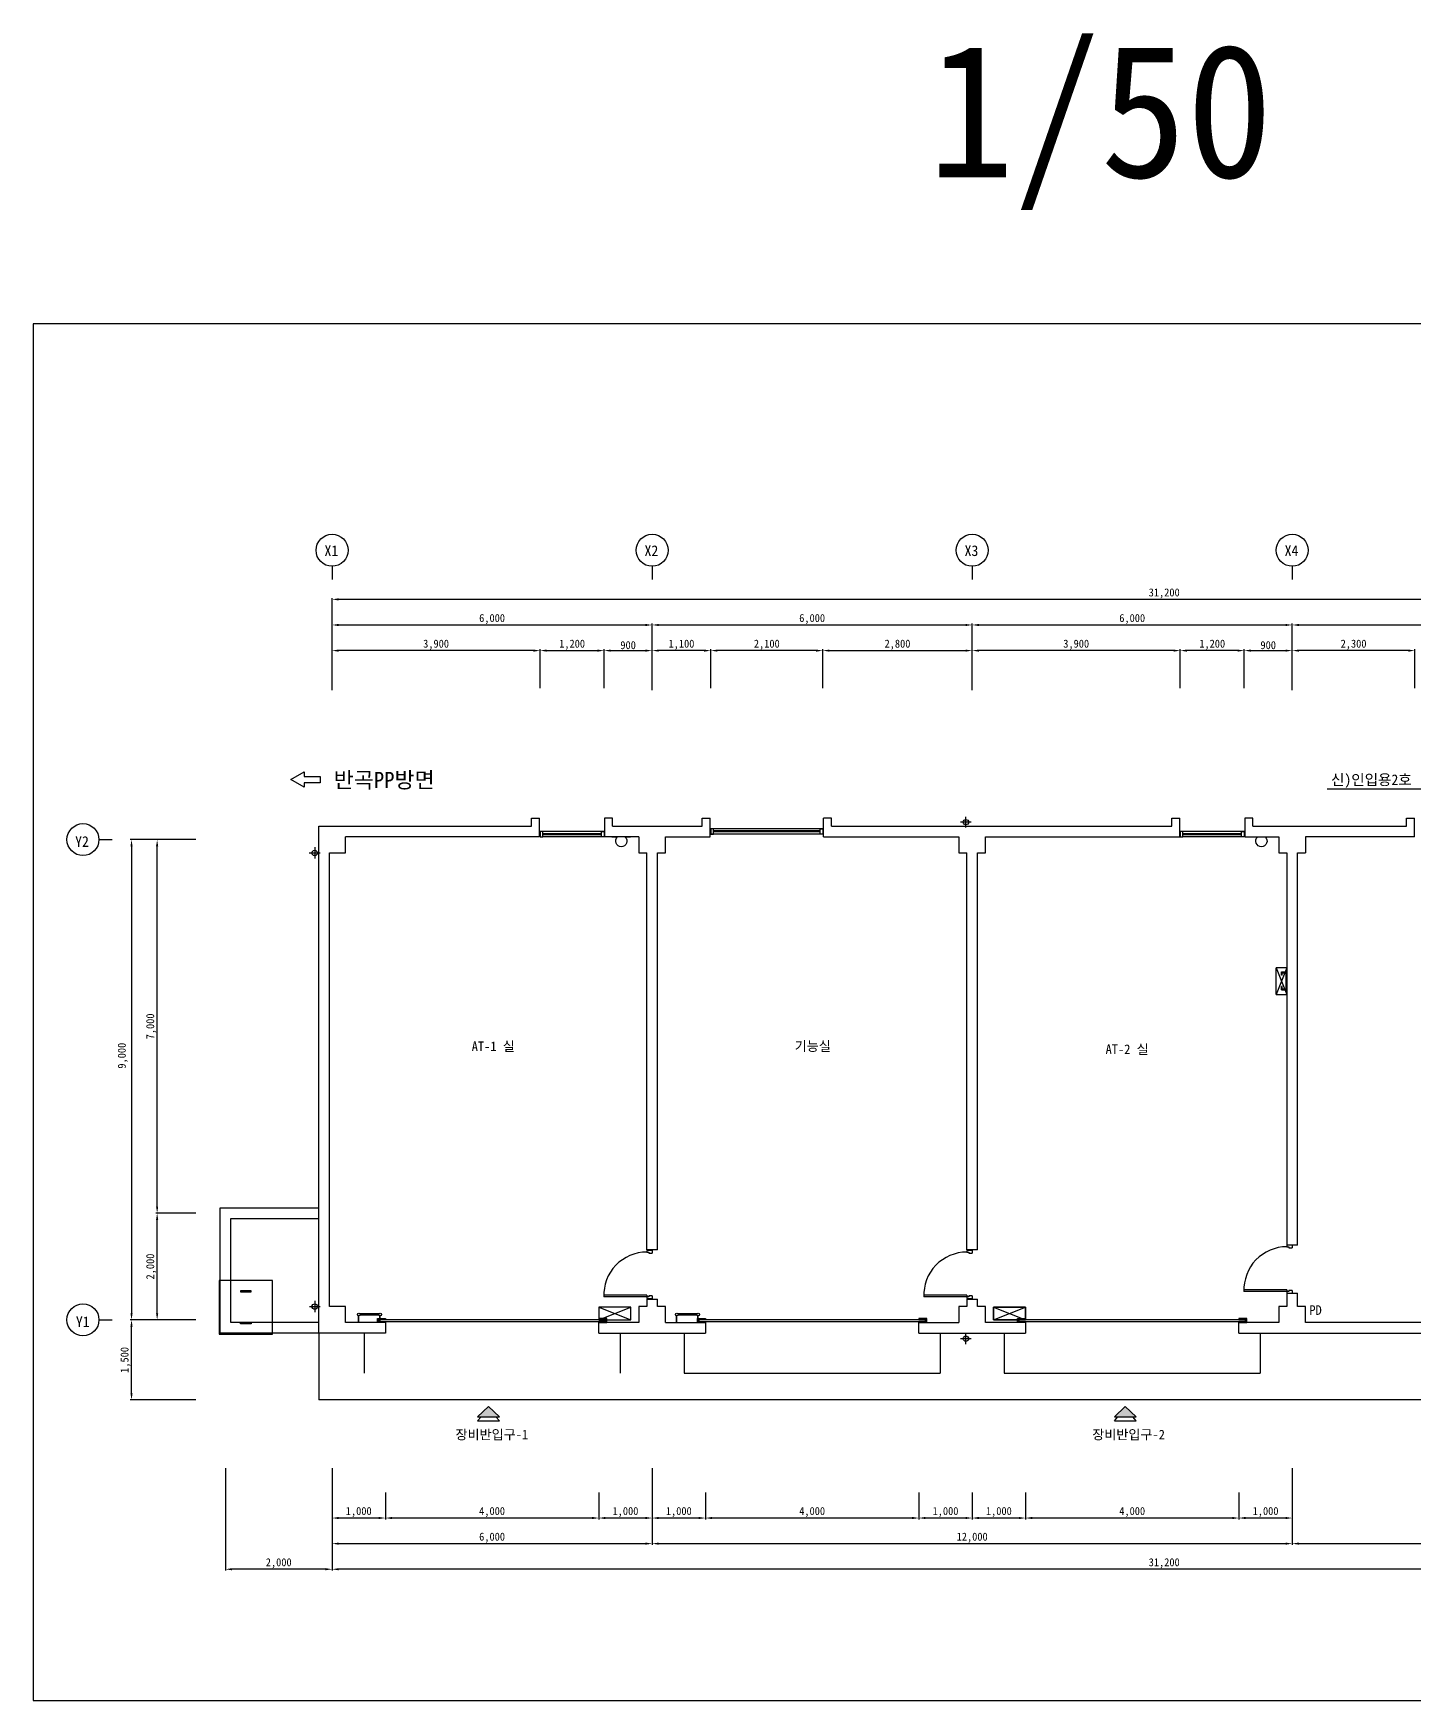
# Model space of a CAD drawing. Header units: millimetres. Extents: x -163045 to -123245, y -266638 to -235393.
# Drawn here: x -163045 to -137150, y -266638 to -235393 of the extents above; entities that cross this region are included whole.
import ezdxf
from ezdxf.enums import TextEntityAlignment as Align

# ---------------------------------------------------------------- set-up
doc = ezdxf.new("R2010")
doc.units = ezdxf.units.MM
for name, color, linetype in [('TN-LEAT', 3, 'Continuous'), ('TZ-BASE', 253, 'Continuous'), ('TZ-DIMS', 1, 'Continuous'), ('TZ-LEAL', 1, 'Continuous'), ('TZ-LEAT', 3, 'Continuous'), ('TZ-TEXT', 3, 'Continuous')]:
    doc.layers.add(name, color=color, linetype=linetype)
doc.layers.add('TX-PAPR', color=2, linetype='Continuous', plot=False)
doc.styles.get("Standard").update_dxf_attribs({"font": 'GulimChe.ttf'})
doc.dimstyles.new('D50', dxfattribs={"dimscale": 50, "dimtxt": 3, "dimasz": 2.5, "dimexe": 0.5, "dimexo": 0.5, "dimgap": 0.5, "dimtad": 1, "dimdec": 0, "dimzin": 1, "dimdsep": 46, "dimlunit": 6, "dimtxsty": 'Standard', "dimcen": 1, "dimclrd": 1, "dimclre": 1, "dimclrt": 3, "dimadec": 0, "dimazin": 0, "dimtfac": 1, "dimtdec": 0, "dimtix": 1, "dimtmove": 2, "dimatfit": 3, "dimfxl": 0, "dimtvp": 2, "dimlwd": -1, "dimlwe": -1, "dimarcsym": 0})

# ---------------------------------------------------------------- blocks, each defined once
blk = doc.blocks.new('*D1063')
at = {"layer": 'DEFPOINTS', "color": 0, "ltscale": 0.1}
for p in [(-157445, -246000), (-157445, -247253), (-126245, -247253)]:
    blk.add_point(p, dxfattribs=at)
at = {"layer": 'TZ-DIMS', "color": 1, "ltscale": 0.1}
for p, q in [((-157445, -247228), (-157445, -245975)), ((-126370, -246000), (-157320, -246000)), ((-126245, -247228), (-126245, -245975))]:
    blk.add_line(p, q, dxfattribs=at)
for points in [[(-157320, -245980), (-157320, -246021), (-157445, -246000)], [(-126370, -245980), (-126370, -246021), (-126245, -246000)]]:
    blk.add_solid(points, dxfattribs=at)
at = {"layer": 'TZ-DIMS', "color": 3, "ltscale": 0.1, "insert": (-141845, -245889), "char_height": 150, "attachment_point": 5}
blk.add_mtext('31,200', dxfattribs=at)
blk = doc.blocks.new('*D1064')
at = {"layer": 'DEFPOINTS', "color": 0, "ltscale": 0.1}
for p in [(-133445, -246480), (-139445, -247729), (-133445, -247729)]:
    blk.add_point(p, dxfattribs=at)
at = {"layer": 'TZ-DIMS', "color": 1, "ltscale": 0.1}
for p, q in [((-139445, -247704), (-139445, -246455)), ((-139320, -246480), (-133570, -246480)), ((-133445, -247704), (-133445, -246455))]:
    blk.add_line(p, q, dxfattribs=at)
for points in [[(-139320, -246460), (-139320, -246501), (-139445, -246480)], [(-133570, -246460), (-133570, -246501), (-133445, -246480)]]:
    blk.add_solid(points, dxfattribs=at)
at = {"layer": 'TZ-DIMS', "color": 3, "ltscale": 0.1, "insert": (-136445, -246369), "char_height": 150, "attachment_point": 5}
blk.add_mtext('6,000', dxfattribs=at)
blk = doc.blocks.new('*D1066')
at = {"layer": 'DEFPOINTS', "color": 0, "ltscale": 0.1}
for p in [(-151445, -246480), (-157445, -247729), (-151445, -247729)]:
    blk.add_point(p, dxfattribs=at)
at = {"layer": 'TZ-DIMS', "color": 1, "ltscale": 0.1}
for p, q in [((-157445, -247704), (-157445, -246455)), ((-157320, -246480), (-151570, -246480)), ((-151445, -247704), (-151445, -246455))]:
    blk.add_line(p, q, dxfattribs=at)
for points in [[(-157320, -246460), (-157320, -246501), (-157445, -246480)], [(-151570, -246460), (-151570, -246501), (-151445, -246480)]]:
    blk.add_solid(points, dxfattribs=at)
at = {"layer": 'TZ-DIMS', "color": 3, "ltscale": 0.1, "insert": (-154445, -246369), "char_height": 150, "attachment_point": 5}
blk.add_mtext('6,000', dxfattribs=at)
blk = doc.blocks.new('*D1072')
at = {"layer": 'DEFPOINTS', "color": 0, "ltscale": 0.1}
for p in [(-139445, -246960), (-139445, -247688), (-137145, -247688)]:
    blk.add_point(p, dxfattribs=at)
at = {"layer": 'TZ-DIMS', "color": 1, "ltscale": 0.1}
for p, q in [((-139445, -247663), (-139445, -246935)), ((-137270, -246960), (-139320, -246960)), ((-137145, -247663), (-137145, -246935))]:
    blk.add_line(p, q, dxfattribs=at)
for points in [[(-139320, -246940), (-139320, -246981), (-139445, -246960)], [(-137270, -246940), (-137270, -246981), (-137145, -246960)]]:
    blk.add_solid(points, dxfattribs=at)
at = {"layer": 'TZ-DIMS', "color": 3, "ltscale": 0.1, "insert": (-138295, -246849), "char_height": 150, "attachment_point": 5}
blk.add_mtext('2,300', dxfattribs=at)
blk = doc.blocks.new('*D1073')
at = {"layer": 'DEFPOINTS', "color": 0, "ltscale": 0.1}
for p in [(-145445, -246960), (-145445, -247688), (-141545, -247688)]:
    blk.add_point(p, dxfattribs=at)
at = {"layer": 'TZ-DIMS', "color": 1, "ltscale": 0.1}
for p, q in [((-145445, -247663), (-145445, -246935)), ((-141670, -246960), (-145320, -246960)), ((-141545, -247663), (-141545, -246935))]:
    blk.add_line(p, q, dxfattribs=at)
for points in [[(-145320, -246940), (-145320, -246981), (-145445, -246960)], [(-141670, -246940), (-141670, -246981), (-141545, -246960)]]:
    blk.add_solid(points, dxfattribs=at)
at = {"layer": 'TZ-DIMS', "color": 3, "ltscale": 0.1, "insert": (-143495, -246849), "char_height": 150, "attachment_point": 5}
blk.add_mtext('3,900', dxfattribs=at)
blk = doc.blocks.new('*D1074')
at = {"layer": 'DEFPOINTS', "color": 0, "ltscale": 0.1}
for p in [(-157445, -262682), (-126245, -262682), (-157445, -264176)]:
    blk.add_point(p, dxfattribs=at)
at = {"layer": 'TZ-DIMS', "color": 1, "ltscale": 0.1}
for p, q in [((-157445, -262707), (-157445, -264201)), ((-126245, -262707), (-126245, -264201)), ((-126370, -264176), (-157320, -264176))]:
    blk.add_line(p, q, dxfattribs=at)
for points in [[(-157320, -264155), (-157320, -264196), (-157445, -264176)], [(-126370, -264155), (-126370, -264196), (-126245, -264176)]]:
    blk.add_solid(points, dxfattribs=at)
at = {"layer": 'TZ-DIMS', "color": 3, "ltscale": 0.1, "insert": (-141845, -264064), "char_height": 150, "attachment_point": 5}
blk.add_mtext('31,200', dxfattribs=at)
blk = doc.blocks.new('*D1076')
at = {"layer": 'DEFPOINTS', "color": 0, "ltscale": 0.1}
for p in [(-157445, -262256), (-151445, -262256), (-151445, -263696)]:
    blk.add_point(p, dxfattribs=at)
at = {"layer": 'TZ-DIMS', "color": 1, "ltscale": 0.1}
for p, q in [((-157445, -262281), (-157445, -263721)), ((-151445, -262281), (-151445, -263721)), ((-157320, -263696), (-151570, -263696))]:
    blk.add_line(p, q, dxfattribs=at)
for points in [[(-157320, -263675), (-157320, -263716), (-157445, -263696)], [(-151570, -263675), (-151570, -263716), (-151445, -263696)]]:
    blk.add_solid(points, dxfattribs=at)
at = {"layer": 'TZ-DIMS', "color": 3, "ltscale": 0.1, "insert": (-154445, -263584), "char_height": 150, "attachment_point": 5}
blk.add_mtext('6,000', dxfattribs=at)
blk = doc.blocks.new('*D1077')
at = {"layer": 'DEFPOINTS', "color": 0, "ltscale": 0.1}
for p in [(-151445, -262256), (-139445, -262256), (-139445, -263696)]:
    blk.add_point(p, dxfattribs=at)
at = {"layer": 'TZ-DIMS', "color": 1, "ltscale": 0.1}
for p, q in [((-151445, -262281), (-151445, -263721)), ((-139445, -262281), (-139445, -263721)), ((-151320, -263696), (-139570, -263696))]:
    blk.add_line(p, q, dxfattribs=at)
for points in [[(-151320, -263675), (-151320, -263716), (-151445, -263696)], [(-139570, -263675), (-139570, -263716), (-139445, -263696)]]:
    blk.add_solid(points, dxfattribs=at)
at = {"layer": 'TZ-DIMS', "color": 3, "ltscale": 0.1, "insert": (-145445, -263584), "char_height": 150, "attachment_point": 5}
blk.add_mtext('12,000', dxfattribs=at)
blk = doc.blocks.new('*D1078')
at = {"layer": 'DEFPOINTS', "color": 0, "ltscale": 0.1}
for p in [(-161204, -259503), (-159974, -259503), (-159974, -261003)]:
    blk.add_point(p, dxfattribs=at)
at = {"layer": 'TZ-DIMS', "color": 1, "ltscale": 0.1}
for p, q in [((-159999, -259503), (-161229, -259503)), ((-161204, -260878), (-161204, -259628)), ((-159999, -261003), (-161229, -261003))]:
    blk.add_line(p, q, dxfattribs=at)
for points in [[(-161225, -259628), (-161184, -259628), (-161204, -259503)], [(-161225, -260878), (-161184, -260878), (-161204, -261003)]]:
    blk.add_solid(points, dxfattribs=at)
at = {"layer": 'TZ-DIMS', "color": 3, "ltscale": 0.1, "insert": (-161316, -260253), "char_height": 150, "attachment_point": 5, "rotation": 90}
blk.add_mtext('1,500', dxfattribs=at)
blk = doc.blocks.new('*D1082')
at = {"layer": 'DEFPOINTS', "color": 0, "ltscale": 0.1}
for p in [(-152445, -262710), (-151445, -262710), (-152445, -263216)]:
    blk.add_point(p, dxfattribs=at)
at = {"layer": 'TZ-DIMS', "color": 1, "ltscale": 0.1}
for p, q in [((-152445, -262735), (-152445, -263241)), ((-151445, -262735), (-151445, -263241)), ((-151570, -263216), (-152320, -263216))]:
    blk.add_line(p, q, dxfattribs=at)
for points in [[(-152320, -263195), (-152320, -263236), (-152445, -263216)], [(-151570, -263195), (-151570, -263236), (-151445, -263216)]]:
    blk.add_solid(points, dxfattribs=at)
at = {"layer": 'TZ-DIMS', "color": 3, "ltscale": 0.1, "insert": (-151945, -263104), "char_height": 150, "attachment_point": 5}
blk.add_mtext('1,000', dxfattribs=at)
blk = doc.blocks.new('*D1083')
at = {"layer": 'DEFPOINTS', "color": 0, "ltscale": 0.1}
for p in [(-156445, -262710), (-152445, -262710), (-156445, -263216)]:
    blk.add_point(p, dxfattribs=at)
at = {"layer": 'TZ-DIMS', "color": 1, "ltscale": 0.1}
for p, q in [((-156445, -262735), (-156445, -263241)), ((-152445, -262735), (-152445, -263241)), ((-152570, -263216), (-156320, -263216))]:
    blk.add_line(p, q, dxfattribs=at)
for points in [[(-156320, -263195), (-156320, -263236), (-156445, -263216)], [(-152570, -263195), (-152570, -263236), (-152445, -263216)]]:
    blk.add_solid(points, dxfattribs=at)
at = {"layer": 'TZ-DIMS', "color": 3, "ltscale": 0.1, "insert": (-154445, -263104), "char_height": 150, "attachment_point": 5}
blk.add_mtext('4,000', dxfattribs=at)
blk = doc.blocks.new('*D1084')
at = {"layer": 'DEFPOINTS', "color": 0, "ltscale": 0.1}
for p in [(-157445, -262710), (-156445, -262710), (-157445, -263216)]:
    blk.add_point(p, dxfattribs=at)
at = {"layer": 'TZ-DIMS', "color": 1, "ltscale": 0.1}
for p, q in [((-157445, -262735), (-157445, -263241)), ((-156445, -262735), (-156445, -263241)), ((-156570, -263216), (-157320, -263216))]:
    blk.add_line(p, q, dxfattribs=at)
for points in [[(-157320, -263195), (-157320, -263236), (-157445, -263216)], [(-156570, -263195), (-156570, -263236), (-156445, -263216)]]:
    blk.add_solid(points, dxfattribs=at)
at = {"layer": 'TZ-DIMS', "color": 3, "ltscale": 0.1, "insert": (-156945, -263104), "char_height": 150, "attachment_point": 5}
blk.add_mtext('1,000', dxfattribs=at)
blk = doc.blocks.new('*D1085')
at = {"layer": 'DEFPOINTS', "color": 0, "ltscale": 0.1}
for p in [(-159974, -250503), (-161204, -259503), (-159974, -259503)]:
    blk.add_point(p, dxfattribs=at)
at = {"layer": 'TZ-DIMS', "color": 1, "ltscale": 0.1}
for p, q in [((-159999, -250503), (-161229, -250503)), ((-161204, -250628), (-161204, -259378)), ((-159999, -259503), (-161229, -259503))]:
    blk.add_line(p, q, dxfattribs=at)
for points in [[(-161225, -250628), (-161184, -250628), (-161204, -250503)], [(-161225, -259378), (-161184, -259378), (-161204, -259503)]]:
    blk.add_solid(points, dxfattribs=at)
at = {"layer": 'TZ-DIMS', "color": 3, "ltscale": 0.1, "insert": (-161368, -254552), "char_height": 150, "attachment_point": 5, "rotation": 90}
blk.add_mtext('9,000', dxfattribs=at)
blk = doc.blocks.new('*D1087')
at = {"layer": 'DEFPOINTS', "color": 0, "ltscale": 0.1}
for p in [(-141545, -246960), (-141545, -247688), (-140345, -247688)]:
    blk.add_point(p, dxfattribs=at)
at = {"layer": 'TZ-DIMS', "color": 1, "ltscale": 0.1}
for p, q in [((-141545, -247663), (-141545, -246935)), ((-140470, -246960), (-141420, -246960)), ((-140345, -247663), (-140345, -246935))]:
    blk.add_line(p, q, dxfattribs=at)
for points in [[(-141420, -246940), (-141420, -246981), (-141545, -246960)], [(-140470, -246940), (-140470, -246981), (-140345, -246960)]]:
    blk.add_solid(points, dxfattribs=at)
at = {"layer": 'TZ-DIMS', "color": 3, "ltscale": 0.1, "insert": (-140945, -246849), "char_height": 150, "attachment_point": 5}
blk.add_mtext('1,200', dxfattribs=at)
blk = doc.blocks.new('*D1088')
at = {"layer": 'DEFPOINTS', "color": 0, "ltscale": 0.1}
for p in [(-139445, -246960), (-140345, -247688), (-139445, -247688)]:
    blk.add_point(p, dxfattribs=at)
at = {"layer": 'TZ-DIMS', "color": 1, "ltscale": 0.1}
for p, q in [((-140345, -247663), (-140345, -246935)), ((-140220, -246960), (-139570, -246960)), ((-139445, -247663), (-139445, -246935))]:
    blk.add_line(p, q, dxfattribs=at)
for points in [[(-140220, -246940), (-140220, -246981), (-140345, -246960)], [(-139570, -246940), (-139570, -246981), (-139445, -246960)]]:
    blk.add_solid(points, dxfattribs=at)
at = {"layer": 'TZ-DIMS', "color": 3, "ltscale": 0.1, "insert": (-139895, -246859), "char_height": 150, "attachment_point": 5}
blk.add_mtext('900', dxfattribs=at)
blk = doc.blocks.new('*D1089')
at = {"layer": 'DEFPOINTS', "color": 0, "ltscale": 0.1}
for p in [(-151445, -246960), (-152345, -247688), (-151445, -247688)]:
    blk.add_point(p, dxfattribs=at)
at = {"layer": 'TZ-DIMS', "color": 1, "ltscale": 0.1}
for p, q in [((-152345, -247663), (-152345, -246935)), ((-152220, -246960), (-151570, -246960)), ((-151445, -247663), (-151445, -246935))]:
    blk.add_line(p, q, dxfattribs=at)
for points in [[(-152220, -246940), (-152220, -246981), (-152345, -246960)], [(-151570, -246940), (-151570, -246981), (-151445, -246960)]]:
    blk.add_solid(points, dxfattribs=at)
at = {"layer": 'TZ-DIMS', "color": 3, "ltscale": 0.1, "insert": (-151895, -246859), "char_height": 150, "attachment_point": 5}
blk.add_mtext('900', dxfattribs=at)
blk = doc.blocks.new('*D1090')
at = {"layer": 'DEFPOINTS', "color": 0, "ltscale": 0.1}
for p in [(-152345, -246960), (-153545, -247688), (-152345, -247688)]:
    blk.add_point(p, dxfattribs=at)
at = {"layer": 'TZ-DIMS', "color": 1, "ltscale": 0.1}
for p, q in [((-153545, -247663), (-153545, -246935)), ((-153420, -246960), (-152470, -246960)), ((-152345, -247663), (-152345, -246935))]:
    blk.add_line(p, q, dxfattribs=at)
for points in [[(-153420, -246940), (-153420, -246981), (-153545, -246960)], [(-152470, -246940), (-152470, -246981), (-152345, -246960)]]:
    blk.add_solid(points, dxfattribs=at)
at = {"layer": 'TZ-DIMS', "color": 3, "ltscale": 0.1, "insert": (-152945, -246849), "char_height": 150, "attachment_point": 5}
blk.add_mtext('1,200', dxfattribs=at)
blk = doc.blocks.new('*D1091')
at = {"layer": 'DEFPOINTS', "color": 0, "ltscale": 0.1}
for p in [(-157445, -246960), (-157445, -247688), (-153545, -247688)]:
    blk.add_point(p, dxfattribs=at)
at = {"layer": 'TZ-DIMS', "color": 1, "ltscale": 0.1}
for p, q in [((-157445, -247663), (-157445, -246935)), ((-153670, -246960), (-157320, -246960)), ((-153545, -247663), (-153545, -246935))]:
    blk.add_line(p, q, dxfattribs=at)
for points in [[(-157320, -246940), (-157320, -246981), (-157445, -246960)], [(-153670, -246940), (-153670, -246981), (-153545, -246960)]]:
    blk.add_solid(points, dxfattribs=at)
at = {"layer": 'TZ-DIMS', "color": 3, "ltscale": 0.1, "insert": (-155495, -246849), "char_height": 150, "attachment_point": 5}
blk.add_mtext('3,900', dxfattribs=at)
blk = doc.blocks.new('*D1094')
at = {"layer": 'DEFPOINTS', "color": 0, "ltscale": 0.1}
for p in [(-139445, -262256), (-133445, -262256), (-133445, -263696)]:
    blk.add_point(p, dxfattribs=at)
at = {"layer": 'TZ-DIMS', "color": 1, "ltscale": 0.1}
for p, q in [((-139445, -262281), (-139445, -263721)), ((-133445, -262281), (-133445, -263721)), ((-139320, -263696), (-133570, -263696))]:
    blk.add_line(p, q, dxfattribs=at)
for points in [[(-139320, -263675), (-139320, -263716), (-139445, -263696)], [(-133570, -263675), (-133570, -263716), (-133445, -263696)]]:
    blk.add_solid(points, dxfattribs=at)
at = {"layer": 'TZ-DIMS', "color": 3, "ltscale": 0.1, "insert": (-136445, -263584), "char_height": 150, "attachment_point": 5}
blk.add_mtext('6,000', dxfattribs=at)
blk = doc.blocks.new('*D1100')
at = {"layer": 'DEFPOINTS', "color": 0, "ltscale": 0.1}
for p in [(-159445, -262256), (-157445, -262256), (-159445, -264176)]:
    blk.add_point(p, dxfattribs=at)
at = {"layer": 'TZ-DIMS', "color": 1, "ltscale": 0.1}
for p, q in [((-159445, -262281), (-159445, -264201)), ((-157445, -262281), (-157445, -264201)), ((-157570, -264176), (-159320, -264176))]:
    blk.add_line(p, q, dxfattribs=at)
for points in [[(-159320, -264155), (-159320, -264196), (-159445, -264176)], [(-157570, -264155), (-157570, -264196), (-157445, -264176)]]:
    blk.add_solid(points, dxfattribs=at)
at = {"layer": 'TZ-DIMS', "color": 3, "ltscale": 0.1, "insert": (-158445, -264064), "char_height": 150, "attachment_point": 5}
blk.add_mtext('2,000', dxfattribs=at)
blk = doc.blocks.new('*D1101')
at = {"layer": 'DEFPOINTS', "color": 0, "ltscale": 0.1}
for p in [(-160724, -257503), (-159974, -257503), (-159974, -259503)]:
    blk.add_point(p, dxfattribs=at)
at = {"layer": 'TZ-DIMS', "color": 1, "ltscale": 0.1}
for p, q in [((-159999, -257503), (-160749, -257503)), ((-160724, -259378), (-160724, -257628)), ((-159999, -259503), (-160749, -259503))]:
    blk.add_line(p, q, dxfattribs=at)
for points in [[(-160745, -257628), (-160704, -257628), (-160724, -257503)], [(-160745, -259378), (-160704, -259378), (-160724, -259503)]]:
    blk.add_solid(points, dxfattribs=at)
at = {"layer": 'TZ-DIMS', "color": 3, "ltscale": 0.1, "insert": (-160835, -258503), "char_height": 150, "attachment_point": 5, "rotation": 90}
blk.add_mtext('2,000', dxfattribs=at)
blk = doc.blocks.new('*D1102')
at = {"layer": 'DEFPOINTS', "color": 0, "ltscale": 0.1}
for p in [(-160724, -250503), (-159974, -250503), (-159974, -257503)]:
    blk.add_point(p, dxfattribs=at)
at = {"layer": 'TZ-DIMS', "color": 1, "ltscale": 0.1}
for p, q in [((-159999, -250503), (-160749, -250503)), ((-160724, -257378), (-160724, -250628)), ((-159999, -257503), (-160749, -257503))]:
    blk.add_line(p, q, dxfattribs=at)
for points in [[(-160745, -250628), (-160704, -250628), (-160724, -250503)], [(-160745, -257378), (-160704, -257378), (-160724, -257503)]]:
    blk.add_solid(points, dxfattribs=at)
at = {"layer": 'TZ-DIMS', "color": 3, "ltscale": 0.1, "insert": (-160835, -254003), "char_height": 150, "attachment_point": 5, "rotation": 90}
blk.add_mtext('7,000', dxfattribs=at)
blk = doc.blocks.new('*D1105')
at = {"layer": 'DEFPOINTS', "color": 0, "ltscale": 0.1}
for p in [(-145445, -246480), (-151445, -247729), (-145445, -247729)]:
    blk.add_point(p, dxfattribs=at)
at = {"layer": 'TZ-DIMS', "color": 1, "ltscale": 0.1}
for p, q in [((-151445, -247704), (-151445, -246455)), ((-151320, -246480), (-145570, -246480)), ((-145445, -247704), (-145445, -246455))]:
    blk.add_line(p, q, dxfattribs=at)
for points in [[(-151320, -246460), (-151320, -246501), (-151445, -246480)], [(-145570, -246460), (-145570, -246501), (-145445, -246480)]]:
    blk.add_solid(points, dxfattribs=at)
at = {"layer": 'TZ-DIMS', "color": 3, "ltscale": 0.1, "insert": (-148445, -246369), "char_height": 150, "attachment_point": 5}
blk.add_mtext('6,000', dxfattribs=at)
blk = doc.blocks.new('*D1106')
at = {"layer": 'DEFPOINTS', "color": 0, "ltscale": 0.1}
for p in [(-139445, -246480), (-145445, -247729), (-139445, -247729)]:
    blk.add_point(p, dxfattribs=at)
at = {"layer": 'TZ-DIMS', "color": 1, "ltscale": 0.1}
for p, q in [((-145445, -247704), (-145445, -246455)), ((-145320, -246480), (-139570, -246480)), ((-139445, -247704), (-139445, -246455))]:
    blk.add_line(p, q, dxfattribs=at)
for points in [[(-145320, -246460), (-145320, -246501), (-145445, -246480)], [(-139570, -246460), (-139570, -246501), (-139445, -246480)]]:
    blk.add_solid(points, dxfattribs=at)
at = {"layer": 'TZ-DIMS', "color": 3, "ltscale": 0.1, "insert": (-142445, -246369), "char_height": 150, "attachment_point": 5}
blk.add_mtext('6,000', dxfattribs=at)
blk = doc.blocks.new('*D1107')
at = {"layer": 'DEFPOINTS', "color": 0, "ltscale": 0.1}
for p in [(-151445, -246960), (-151445, -247688), (-150345, -247688)]:
    blk.add_point(p, dxfattribs=at)
at = {"layer": 'TZ-DIMS', "color": 1, "ltscale": 0.1}
for p, q in [((-151445, -247663), (-151445, -246935)), ((-150470, -246960), (-151320, -246960)), ((-150345, -247663), (-150345, -246935))]:
    blk.add_line(p, q, dxfattribs=at)
for points in [[(-151320, -246940), (-151320, -246981), (-151445, -246960)], [(-150470, -246940), (-150470, -246981), (-150345, -246960)]]:
    blk.add_solid(points, dxfattribs=at)
at = {"layer": 'TZ-DIMS', "color": 3, "ltscale": 0.1, "insert": (-150895, -246849), "char_height": 150, "attachment_point": 5}
blk.add_mtext('1,100', dxfattribs=at)
blk = doc.blocks.new('*D1108')
at = {"layer": 'DEFPOINTS', "color": 0, "ltscale": 0.1}
for p in [(-150345, -246960), (-150345, -247688), (-148245, -247688)]:
    blk.add_point(p, dxfattribs=at)
at = {"layer": 'TZ-DIMS', "color": 1, "ltscale": 0.1}
for p, q in [((-150345, -247663), (-150345, -246935)), ((-148370, -246960), (-150220, -246960)), ((-148245, -247663), (-148245, -246935))]:
    blk.add_line(p, q, dxfattribs=at)
for points in [[(-150220, -246940), (-150220, -246981), (-150345, -246960)], [(-148370, -246940), (-148370, -246981), (-148245, -246960)]]:
    blk.add_solid(points, dxfattribs=at)
at = {"layer": 'TZ-DIMS', "color": 3, "ltscale": 0.1, "insert": (-149295, -246849), "char_height": 150, "attachment_point": 5}
blk.add_mtext('2,100', dxfattribs=at)
blk = doc.blocks.new('*D1109')
at = {"layer": 'DEFPOINTS', "color": 0, "ltscale": 0.1}
for p in [(-145445, -246960), (-148245, -247688), (-145445, -247688)]:
    blk.add_point(p, dxfattribs=at)
at = {"layer": 'TZ-DIMS', "color": 1, "ltscale": 0.1}
for p, q in [((-148245, -247663), (-148245, -246935)), ((-148120, -246960), (-145570, -246960)), ((-145445, -247663), (-145445, -246935))]:
    blk.add_line(p, q, dxfattribs=at)
for points in [[(-148120, -246940), (-148120, -246981), (-148245, -246960)], [(-145570, -246940), (-145570, -246981), (-145445, -246960)]]:
    blk.add_solid(points, dxfattribs=at)
at = {"layer": 'TZ-DIMS', "color": 3, "ltscale": 0.1, "insert": (-146845, -246849), "char_height": 150, "attachment_point": 5}
blk.add_mtext('2,800', dxfattribs=at)
blk = doc.blocks.new('*D1110')
at = {"layer": 'DEFPOINTS', "color": 0, "ltscale": 0.1}
for p in [(-146445, -262710), (-145445, -262710), (-146445, -263216)]:
    blk.add_point(p, dxfattribs=at)
at = {"layer": 'TZ-DIMS', "color": 1, "ltscale": 0.1}
for p, q in [((-146445, -262735), (-146445, -263241)), ((-145445, -262735), (-145445, -263241)), ((-145570, -263216), (-146320, -263216))]:
    blk.add_line(p, q, dxfattribs=at)
for points in [[(-146320, -263195), (-146320, -263236), (-146445, -263216)], [(-145570, -263195), (-145570, -263236), (-145445, -263216)]]:
    blk.add_solid(points, dxfattribs=at)
at = {"layer": 'TZ-DIMS', "color": 3, "ltscale": 0.1, "insert": (-145945, -263104), "char_height": 150, "attachment_point": 5}
blk.add_mtext('1,000', dxfattribs=at)
blk = doc.blocks.new('*D1111')
at = {"layer": 'DEFPOINTS', "color": 0, "ltscale": 0.1}
for p in [(-150445, -262710), (-146445, -262710), (-150445, -263216)]:
    blk.add_point(p, dxfattribs=at)
at = {"layer": 'TZ-DIMS', "color": 1, "ltscale": 0.1}
for p, q in [((-150445, -262735), (-150445, -263241)), ((-146445, -262735), (-146445, -263241)), ((-146570, -263216), (-150320, -263216))]:
    blk.add_line(p, q, dxfattribs=at)
for points in [[(-150320, -263195), (-150320, -263236), (-150445, -263216)], [(-146570, -263195), (-146570, -263236), (-146445, -263216)]]:
    blk.add_solid(points, dxfattribs=at)
at = {"layer": 'TZ-DIMS', "color": 3, "ltscale": 0.1, "insert": (-148445, -263104), "char_height": 150, "attachment_point": 5}
blk.add_mtext('4,000', dxfattribs=at)
blk = doc.blocks.new('*D1112')
at = {"layer": 'DEFPOINTS', "color": 0, "ltscale": 0.1}
for p in [(-151445, -262710), (-150445, -262710), (-151445, -263216)]:
    blk.add_point(p, dxfattribs=at)
at = {"layer": 'TZ-DIMS', "color": 1, "ltscale": 0.1}
for p, q in [((-151445, -262735), (-151445, -263241)), ((-150445, -262735), (-150445, -263241)), ((-150570, -263216), (-151320, -263216))]:
    blk.add_line(p, q, dxfattribs=at)
for points in [[(-151320, -263195), (-151320, -263236), (-151445, -263216)], [(-150570, -263195), (-150570, -263236), (-150445, -263216)]]:
    blk.add_solid(points, dxfattribs=at)
at = {"layer": 'TZ-DIMS', "color": 3, "ltscale": 0.1, "insert": (-150945, -263104), "char_height": 150, "attachment_point": 5}
blk.add_mtext('1,000', dxfattribs=at)
blk = doc.blocks.new('*D1113')
at = {"layer": 'DEFPOINTS', "color": 0, "ltscale": 0.1}
for p in [(-140445, -262710), (-139445, -262710), (-140445, -263216)]:
    blk.add_point(p, dxfattribs=at)
at = {"layer": 'TZ-DIMS', "color": 1, "ltscale": 0.1}
for p, q in [((-140445, -262735), (-140445, -263241)), ((-139445, -262735), (-139445, -263241)), ((-139570, -263216), (-140320, -263216))]:
    blk.add_line(p, q, dxfattribs=at)
for points in [[(-140320, -263195), (-140320, -263236), (-140445, -263216)], [(-139570, -263195), (-139570, -263236), (-139445, -263216)]]:
    blk.add_solid(points, dxfattribs=at)
at = {"layer": 'TZ-DIMS', "color": 3, "ltscale": 0.1, "insert": (-139945, -263104), "char_height": 150, "attachment_point": 5}
blk.add_mtext('1,000', dxfattribs=at)
blk = doc.blocks.new('*D1114')
at = {"layer": 'DEFPOINTS', "color": 0, "ltscale": 0.1}
for p in [(-144445, -262710), (-140445, -262710), (-144445, -263216)]:
    blk.add_point(p, dxfattribs=at)
at = {"layer": 'TZ-DIMS', "color": 1, "ltscale": 0.1}
for p, q in [((-144445, -262735), (-144445, -263241)), ((-140445, -262735), (-140445, -263241)), ((-140570, -263216), (-144320, -263216))]:
    blk.add_line(p, q, dxfattribs=at)
for points in [[(-144320, -263195), (-144320, -263236), (-144445, -263216)], [(-140570, -263195), (-140570, -263236), (-140445, -263216)]]:
    blk.add_solid(points, dxfattribs=at)
at = {"layer": 'TZ-DIMS', "color": 3, "ltscale": 0.1, "insert": (-142445, -263104), "char_height": 150, "attachment_point": 5}
blk.add_mtext('4,000', dxfattribs=at)
blk = doc.blocks.new('*D1115')
at = {"layer": 'DEFPOINTS', "color": 0, "ltscale": 0.1}
for p in [(-145445, -262710), (-144445, -262710), (-145445, -263216)]:
    blk.add_point(p, dxfattribs=at)
at = {"layer": 'TZ-DIMS', "color": 1, "ltscale": 0.1}
for p, q in [((-145445, -262735), (-145445, -263241)), ((-144445, -262735), (-144445, -263241)), ((-144570, -263216), (-145320, -263216))]:
    blk.add_line(p, q, dxfattribs=at)
for points in [[(-145320, -263195), (-145320, -263236), (-145445, -263216)], [(-144570, -263195), (-144570, -263236), (-144445, -263216)]]:
    blk.add_solid(points, dxfattribs=at)
at = {"layer": 'TZ-DIMS', "color": 3, "ltscale": 0.1, "insert": (-144945, -263104), "char_height": 150, "attachment_point": 5}
blk.add_mtext('1,000', dxfattribs=at)
blk = doc.blocks.new('2P-D203')
at = {"color": 0}
for p, q in [((29, 50), (29, 855)), ((65, 50), (65, 856)), ((0, 50), (0, -50)), ((29, 50), (0, 50)), ((65, 50), (29, 50)), ((29, 14), (29, 50)), ((50, 14), (29, 14)), ((50, -50), (50, 14)), ((871, 14), (850, 14)), ((871, 14), (850, 14)), ((850, 14), (850, -50)), ((900, 50), (871, 50)), ((871, 50), (871, 14)), ((900, -50), (900, 50)), ((50, -50), (0, -50)), ((900, -50), (850, -50))]:
    blk.add_line(p, q, dxfattribs=at)
blk.add_arc((65, 50), 806, 0, 92.5062, dxfattribs=at)

msp = doc.modelspace()

# ---------------------------------------------------------------- hatches: boundary and pattern name
at = {"layer": 'TZ-BASE'}
for points in [[(-154305.3, -261322.5), (-154716, -261322.5), (-154510.6, -261128)], [(-142368.5, -261322.5), (-142779.2, -261322.5), (-142573.8, -261128)]]:
    msp.add_hatch(color=256, dxfattribs=at).paths.add_polyline_path(points)

# ---------------------------------------------------------------- linework, layer by layer
at = {"layer": 'TX-PAPR'}
msp.add_lwpolyline([(-163045.1, -266638.4), (-123245.1, -266638.4), (-123245.1, -240838.4), (-163045.1, -240838.4)], close=True, dxfattribs=at)
at = {"layer": 'TZ-BASE'}
for p, q in [((-157694.8, -250252.7), (-153704.8, -250252.7)), ((-157694.8, -259752.7), (-157694.8, -250252.7)), ((-153704.8, -250252.7), (-153704.8, -250102.7)), ((-153704.8, -250102.7), (-153554.8, -250102.7)), ((-153554.8, -250452.7), (-153554.8, -250102.7)), ((-152334.8, -250102.7), (-152334.8, -250452.7)), ((-152184.8, -250102.7), (-152334.8, -250102.7)), ((-152334.8, -250252.7), (-152334.8, -250452.7)), ((-152184.8, -250252.7), (-152184.8, -250102.7)), ((-152184.8, -250252.7), (-150504.8, -250252.7)), ((-150504.8, -250252.7), (-150504.8, -250102.7)), ((-150504.8, -250102.7), (-150354.8, -250102.7)), ((-150354.8, -250452.7), (-150354.8, -250102.7)), ((-148234.8, -250452.7), (-148234.8, -250102.7)), ((-148084.8, -250102.7), (-148234.8, -250102.7)), ((-148084.8, -250252.7), (-148084.8, -250102.7)), ((-148084.8, -250252.7), (-141704.8, -250252.7)), ((-145462.2, -250175), (-145662.2, -250175)), ((-145562.2, -250275), (-145562.2, -250075)), ((-141704.8, -250252.7), (-141704.8, -250102.7)), ((-141704.8, -250102.7), (-141554.8, -250102.7)), ((-141554.8, -250452.7), (-141554.8, -250102.7)), ((-140334.8, -250102.7), (-140334.8, -250452.7)), ((-140184.8, -250102.7), (-140334.8, -250102.7)), ((-140184.8, -250252.7), (-140184.8, -250102.7)), ((-140184.8, -250252.7), (-137304.8, -250252.7)), ((-137304.8, -250252.7), (-137304.8, -250102.7)), ((-137304.8, -250102.7), (-137154.8, -250102.7)), ((-137154.8, -250452.7), (-137154.8, -250102.7)), ((-157194.8, -250752.7), (-157194.8, -250452.7)), ((-153554.8, -250452.7), (-157194.8, -250452.7)), ((-152344.8, -250352.7), (-153494.8, -250352.7)), ((-152394.8, -250394.7), (-153494.8, -250394.7)), ((-152394.8, -250410.7), (-153494.8, -250410.7)), ((-152344.8, -250452.7), (-153494.8, -250452.7)), ((-151694.8, -250452.7), (-152334.8, -250452.7)), ((-152197.7, -250452.7, -0.2), (-152091.2, -250452.7, -0.2)), ((-151954.2, -250452.7, -0.2), (-151847.7, -250452.7, -0.2)), ((-151694.8, -250452.7), (-151694.8, -250752.7)), ((-151194.8, -250752.7), (-151194.8, -250452.7)), ((-151194.8, -250452.7), (-150354.8, -250452.7)), ((-148244.8, -250298.2), (-150344.8, -250298.2)), ((-148244.8, -250398.2), (-150344.8, -250398.2)), ((-148294.8, -250340.2), (-150294.8, -250340.2)), ((-148294.8, -250356.2), (-150294.8, -250356.2)), ((-148234.8, -250452.7), (-145694.8, -250452.7)), ((-145694.8, -250452.7), (-145694.8, -250752.7)), ((-145194.8, -250752.7), (-145194.8, -250452.7)), ((-145194.8, -250452.7), (-141554.8, -250452.7)), ((-140344.8, -250352.7), (-141494.8, -250352.7)), ((-140394.8, -250394.7), (-141494.8, -250394.7)), ((-140394.8, -250410.7), (-141494.8, -250410.7)), ((-140344.8, -250452.7), (-141494.8, -250452.7)), ((-140334.8, -250452.7), (-139694.8, -250452.7)), ((-140197.7, -250452.7, -0.2), (-140091.2, -250452.7, -0.2)), ((-139954.2, -250452.7, -0.2), (-139847.7, -250452.7, -0.2)), ((-139694.8, -250452.7), (-139694.8, -250752.7)), ((-137154.8, -250452.7), (-139194.8, -250452.7)), ((-139194.8, -250452.7), (-139194.8, -250752.7)), ((-157871.3, -250752.7), (-157668.3, -250752.7)), ((-157770.6, -250646.2), (-157770.6, -250856.9)), ((-157494.8, -259252.7), (-157494.8, -250752.7)), ((-157494.8, -250752.7), (-157194.8, -250752.7)), ((-151694.8, -250752.7), (-151544.8, -250752.7)), ((-151544.8, -258192.7), (-151544.8, -250752.7)), ((-151344.8, -258192.7), (-151344.8, -250752.7)), ((-151344.8, -250752.7), (-151194.8, -250752.7)), ((-145694.8, -250752.7), (-145544.8, -250752.7)), ((-145544.8, -258192.7), (-145544.8, -250752.7)), ((-145344.8, -258192.7), (-145344.8, -250752.7)), ((-145344.8, -250752.7), (-145194.8, -250752.7)), ((-139694.8, -250752.7), (-139544.8, -250752.7)), ((-139544.8, -250752.7), (-139544.8, -258102.7)), ((-139344.8, -258102.7), (-139344.8, -250752.7)), ((-139344.8, -250752.7), (-139194.8, -250752.7)), ((-139544.8, -252902.7), (-139744.8, -253402.7)), ((-139744.8, -252902.7), (-139544.8, -253402.7)), ((-139744.8, -253402.7), (-139744.8, -252902.7)), ((-139544.8, -252902.7), (-139744.8, -252902.7)), ((-139644.8, -253043.1), (-139644.8, -252980.6)), ((-139644.8, -252980.6), (-139544.8, -252980.6)), ((-139632.3, -253043.1), (-139644.8, -253043.1)), ((-139632.3, -253043.1), (-139632.3, -252993.1)), ((-139632.3, -252993.1), (-139557.3, -252993.1)), ((-139632.3, -252999.4), (-139557.3, -252999.4)), ((-139557.3, -253305.6), (-139557.3, -252993.1)), ((-139544.8, -253318.1), (-139544.8, -252980.6)), ((-139644.8, -253318.1), (-139644.8, -253255.6)), ((-139632.3, -253255.6), (-139644.8, -253255.6)), ((-139644.8, -253318.1), (-139544.8, -253318.1)), ((-139632.3, -253305.6), (-139632.3, -253255.6)), ((-139632.3, -253299.4), (-139557.3, -253299.4)), ((-139632.3, -253305.6), (-139557.3, -253305.6)), ((-139744.8, -253402.7), (-139544.8, -253402.7)), ((-159544.8, -259752.7), (-159544.8, -257402.7)), ((-159544.8, -257402.7), (-157694.8, -257402.7)), ((-159344.8, -259552.7), (-159344.8, -257602.7)), ((-159344.8, -257602.7), (-157694.8, -257602.7)), ((-151344.8, -258192.7), (-151544.8, -258192.7)), ((-145344.8, -258192.7), (-145544.8, -258192.7)), ((-139344.8, -258102.7), (-139544.8, -258102.7)), ((-139544.8, -259002.7), (-139344.8, -259002.7)), ((-139544.8, -259002.7), (-139544.8, -259252.7)), ((-139344.8, -259252.7), (-139344.8, -259002.7)), ((-157870.5, -259252.7), (-157667.5, -259252.7)), ((-157769.8, -259146.2), (-157769.8, -259356.9)), ((-157194.8, -259252.7), (-157494.8, -259252.7)), ((-157194.8, -259552.7), (-157194.8, -259252.7)), ((-152444.8, -259262.7), (-151844.8, -259502.7)), ((-152444.8, -259502.7), (-151844.8, -259262.7)), ((-151694.8, -259252.7), (-151694.8, -259552.7)), ((-151544.8, -259252.7), (-151694.8, -259252.7)), ((-151544.8, -259112.7), (-151344.8, -259112.7)), ((-151544.8, -259112.7), (-151544.8, -259252.7)), ((-151344.8, -259252.7), (-151344.8, -259112.7)), ((-151194.8, -259252.7), (-151344.8, -259252.7)), ((-151194.8, -259552.7), (-151194.8, -259252.7)), ((-145694.8, -259252.7), (-145694.8, -259552.7)), ((-145544.8, -259252.7), (-145694.8, -259252.7)), ((-145544.8, -259112.7), (-145344.8, -259112.7)), ((-145544.8, -259112.7), (-145544.8, -259252.7)), ((-145344.8, -259252.7), (-145344.8, -259112.7)), ((-145194.8, -259252.7), (-145344.8, -259252.7)), ((-145194.8, -259552.7), (-145194.8, -259252.7)), ((-145044.8, -259262.7), (-144444.8, -259502.7)), ((-145044.8, -259502.7), (-144444.8, -259262.7)), ((-139694.8, -259252.7), (-139694.8, -259552.7)), ((-139544.8, -259252.7), (-139694.8, -259252.7)), ((-139194.8, -259252.7), (-139344.8, -259252.7)), ((-139194.8, -259552.7), (-139194.8, -259252.7)), ((-157694.8, -259552.7), (-159344.8, -259552.7)), ((-156444.6, -259552.7), (-157194.8, -259552.7)), ((-156946.7, -259552.7), (-156946.7, -259427.5)), ((-156940.7, -259552.7), (-156940.7, -259427.5)), ((-156565.3, -259390.2), (-156922, -259390.2)), ((-156565.3, -259415.2), (-156922, -259415.2)), ((-156546.7, -259552.7), (-156546.7, -259427.5)), ((-156540.7, -259552.7), (-156540.7, -259427.5)), ((-156444.6, -259552.7), (-156444.6, -259752.7)), ((-152444.8, -259752.7), (-152444.8, -259552.7)), ((-151694.8, -259552.7), (-152444.8, -259552.7)), ((-151194.8, -259552.7), (-150444.8, -259552.7)), ((-150985.4, -259552.7), (-150985.4, -259427.5)), ((-150979.4, -259552.7), (-150979.4, -259427.5)), ((-150604, -259390.2), (-150960.7, -259390.2)), ((-150604, -259415.2), (-150960.7, -259415.2)), ((-150585.4, -259552.7), (-150585.4, -259427.5)), ((-150579.4, -259552.7), (-150579.4, -259427.5)), ((-150444.8, -259552.7), (-150444.8, -259752.7)), ((-146445, -259752.7), (-146445, -259552.7)), ((-146444.8, -259552.7), (-145694.8, -259552.7)), ((-144444.8, -259552.7), (-145194.8, -259552.7)), ((-144444.8, -259552.7), (-144444.8, -259752.7)), ((-139694.8, -259552.7), (-140444.8, -259552.7)), ((-140444.8, -259752.7), (-140444.8, -259552.7)), ((-139794.8, -259552.7), (-140444.6, -259552.7)), ((-133694.8, -259552.7), (-139194.8, -259552.7)), ((-157694.8, -259752.7), (-159544.8, -259752.7)), ((-156444.8, -259752.7), (-157694.8, -259752.7)), ((-157694.8, -259752.7), (-157694.8, -261002.7)), ((-156844.8, -259752.7), (-156844.8, -260502.7)), ((-152444.8, -259752.7), (-150444.8, -259752.7)), ((-152044.8, -259752.7), (-152044.8, -260502.7)), ((-150844.8, -259752.7), (-150844.8, -260502.7)), ((-146444.8, -259752.7), (-144444.8, -259752.7)), ((-146044.8, -259752.7), (-146044.8, -260502.7)), ((-145462.2, -259856.7), (-145662.2, -259856.7)), ((-145562.2, -259956.7), (-145562.2, -259756.7)), ((-144844.8, -259752.7), (-144844.8, -260502.7)), ((-140444.6, -259752.7), (-132944.8, -259752.7)), ((-140044.8, -259752.7), (-140044.8, -260502.7)), ((-150844.8, -260502.7), (-146044.8, -260502.7)), ((-144844.8, -260502.7), (-140044.8, -260502.7)), ((-129194.8, -261002.7), (-157694.8, -261002.7)), ((-154716, -261322.5), (-154510.6, -261128)), ((-154305.3, -261322.5), (-154510.6, -261128)), ((-142779.2, -261322.5), (-142573.8, -261128)), ((-142368.5, -261322.5), (-142573.8, -261128)), ((-154716, -261322.5), (-154305.3, -261322.5)), ((-154716, -261391.6), (-154649.1, -261322.5)), ((-154716, -261391.6), (-154305.3, -261391.6)), ((-154305.3, -261391.6), (-154372.2, -261322.5)), ((-142779.2, -261322.5), (-142368.5, -261322.5)), ((-142779.2, -261391.6), (-142712.2, -261322.5)), ((-142779.2, -261391.6), (-142368.5, -261391.6)), ((-142368.5, -261391.6), (-142435.4, -261322.5))]:
    msp.add_line(p, q, dxfattribs=at)
for points in [[(-153544.8, -250452.7), (-153494.8, -250452.7), (-153494.8, -250352.7), (-153544.8, -250352.7)], [(-152344.8, -250452.7), (-152394.8, -250452.7), (-152394.8, -250352.7), (-152344.8, -250352.7)], [(-150344.8, -250398.2), (-150294.8, -250398.2), (-150294.8, -250298.2), (-150344.8, -250298.2)], [(-148244.8, -250398.2), (-148294.8, -250398.2), (-148294.8, -250298.2), (-148244.8, -250298.2)], [(-141544.8, -250452.7), (-141494.8, -250452.7), (-141494.8, -250352.7), (-141544.8, -250352.7)], [(-140344.8, -250452.7), (-140394.8, -250452.7), (-140394.8, -250352.7), (-140344.8, -250352.7)], [(-158559.8, -258767.7), (-159559.8, -258767.7), (-159559.8, -259767.7), (-158559.8, -259767.7)], [(-159159.8, -258977.5), (-158959.8, -258977.5), (-158959.8, -258957.5), (-159159.8, -258957.5)], [(-151844.8, -259502.7), (-151844.8, -259262.7), (-152444.8, -259262.7), (-152444.8, -259502.7)], [(-145044.8, -259502.7), (-145044.8, -259262.7), (-144444.8, -259262.7), (-144444.8, -259502.7)], [(-144444.8, -259502.7), (-144444.8, -259262.7), (-145044.8, -259262.7), (-145044.8, -259502.7)], [(-159159.8, -259558), (-158959.8, -259558), (-158959.8, -259578), (-159159.8, -259578)], [(-156444.6, -259552.7), (-156594.6, -259552.7), (-156594.6, -259477.7), (-156444.6, -259477.7), (-156444.6, -259495.2), (-156576.6, -259495.2), (-156576.6, -259535.2), (-156444.6, -259535.2)], [(-152445, -259552.7), (-152295, -259552.7), (-152295, -259477.7), (-152445, -259477.7), (-152445, -259495.2), (-152313, -259495.2), (-152313, -259535.2), (-152445, -259535.2)], [(-150444.6, -259552.7), (-150594.6, -259552.7), (-150594.6, -259477.7), (-150444.6, -259477.7), (-150444.6, -259495.2), (-150576.6, -259495.2), (-150576.6, -259535.2), (-150444.6, -259535.2)], [(-146445, -259552.7), (-146295, -259552.7), (-146295, -259477.7), (-146445, -259477.7), (-146445, -259495.2), (-146313, -259495.2), (-146313, -259535.2), (-146445, -259535.2)], [(-144444.6, -259552.7), (-144594.6, -259552.7), (-144594.6, -259477.7), (-144444.6, -259477.7), (-144444.6, -259495.2), (-144576.6, -259495.2), (-144576.6, -259535.2), (-144444.6, -259535.2)], [(-140445, -259552.7), (-140295, -259552.7), (-140295, -259477.7), (-140445, -259477.7), (-140445, -259495.2), (-140313, -259495.2), (-140313, -259535.2), (-140445, -259535.2)]]:
    msp.add_lwpolyline(points, close=True, dxfattribs=at)
for points in [[(-152318, -259530.2), (-152318, -259500.2), (-156571.6, -259500.2), (-156571.6, -259530.2), (-152318, -259530.2)], [(-146318, -259530.2), (-146318, -259500.2), (-150571.6, -259500.2), (-150571.6, -259530.2), (-146318, -259530.2)], [(-140318, -259530.2), (-140318, -259500.2), (-144571.6, -259500.2), (-144571.6, -259530.2), (-140318, -259530.2)]]:
    msp.add_lwpolyline(points, dxfattribs=at)
for centre, radius in [((-145562.2, -250175), 50), ((-157770.6, -250752.7), 50), ((-157769.8, -259252.7), 50), ((-156943.7, -259402.7), 25), ((-156543.7, -259402.7), 25), ((-150982.4, -259402.7), 25), ((-150582.4, -259402.7), 25), ((-145562.2, -259856.7), 50)]:
    msp.add_circle(centre, radius, dxfattribs=at)
at = {"layer": 'TZ-BASE', "extrusion": (0, 0, -1)}
for centre in [(-152022.7, -250532.3, -0.2), (-140022.7, -250532.3, -0.2)]:
    msp.add_ellipse(centre, major_axis=(-74.2, 74.2), ratio=1, start_param=1.4961268, end_param=6.3578548, dxfattribs=at)
at = {"layer": 'TZ-LEAL'}
for p, q in [((-157444.8, -245380.4), (-157444.8, -245630.4)), ((-151444.8, -245380.4), (-151444.8, -245630.4)), ((-145444.8, -245380.4), (-145444.8, -245630.4)), ((-139444.8, -245380.4), (-139444.8, -245630.4)), ((-161814.3, -250502.7), (-161564.3, -250502.7)), ((-161814.3, -259502.7), (-161564.3, -259502.7))]:
    msp.add_line(p, q, dxfattribs=at)
msp.add_lwpolyline([(-157968.5, -249520.9), (-158217.7, -249377), (-157968.5, -249233.2), (-157968.5, -249317), (-157668.5, -249317), (-157668.5, -249437), (-157968.5, -249437)], close=True, dxfattribs=at)
for centre in [(-157444.8, -245080.4), (-151444.8, -245080.4), (-145444.8, -245080.4), (-139444.8, -245080.4), (-162114.3, -250502.7), (-162114.3, -259502.7)]:
    msp.add_circle(centre, 300, dxfattribs=at)

# ---------------------------------------------------------------- block references
at = {"layer": 'TZ-BASE', "rotation": 90}
for p in [(-151494.8, -259102.7), (-145494.8, -259102.7), (-139494.8, -259002.7)]:
    msp.add_blockref('2P-D203', p, dxfattribs=at)

# ---------------------------------------------------------------- texts
at = {"layer": 'TN-LEAT'}
for s, p in [('X1', (-157587.6, -245187.7)), ('X2', (-151587.6, -245187.7)), ('X3', (-145587.6, -245187.7)), ('X4', (-139587.6, -245187.7)), ('Y2', (-162262.4, -250638.6)), ('Y1', (-162247.6, -259638.4))]:
    msp.add_text(s, height=200, dxfattribs=at).set_placement(p)
msp.add_text('반곡PP방면', height=300, dxfattribs=at).set_placement((-156468.1, -249379.9, -0.1), align=Align.MIDDLE)
at = {"layer": 'TZ-BASE'}
for s, p in [('AT-1 실', (-154423.1, -254372.2)), ('기능실', (-148432.9, -254371.4)), ('AT-2 실', (-142540.1, -254427))]:
    msp.add_text(s, height=180, dxfattribs=at).set_placement(p, align=Align.MIDDLE)
for s, p in [('PD', (-139124, -259408.8)), ('장비반입구-1', (-155130.6, -261741.4)), ('장비반입구-2', (-143193.8, -261741.4))]:
    msp.add_text(s, height=180, dxfattribs=at).set_placement(p)
at = {"layer": 'TZ-LEAT', "insert": (-137205, -249533.3), "char_height": 200, "attachment_point": 9}
msp.add_mtext('{\\C6;신)인입용2호}', dxfattribs=at)
at = {"layer": 'TZ-TEXT'}
msp.add_text('1/50', height=2500, dxfattribs=at).set_placement((-143042.1, -236843.4), align=Align.MIDDLE_CENTER)

# ---------------------------------------------------------------- dimensions: what is measured, and where the dimension line sits
at = {"layer": 'TZ-DIMS', "ltscale": 0.1}
for base, p1, p2, picture, middle in [((-157444.8, -246000.4), (-126244.8, -247252.9), (-157444.8, -247252.9), '*D1063', (-141844.8, -245889.2)), ((-151444.8, -246480.4), (-157444.8, -247728.6), (-151444.8, -247728.6), '*D1066', (-154444.8, -246369.3)), ((-145444.8, -246480.4), (-151444.8, -247728.6), (-145444.8, -247728.6), '*D1105', (-148444.8, -246369.3)), ((-139444.8, -246480.4), (-145444.8, -247728.6), (-139444.8, -247728.6), '*D1106', (-142444.8, -246369.3)), ((-133444.8, -246480.4), (-139444.8, -247728.6), (-133444.8, -247728.6), '*D1064', (-136444.8, -246369.3)), ((-152344.8, -246960.4), (-153544.8, -247688.2), (-152344.8, -247688.2), '*D1090', (-152944.8, -246849.2)), ((-151444.8, -246960.4), (-152344.8, -247688.2), (-151444.8, -247688.2), '*D1089', (-151894.8, -246858.7)), ((-145444.8, -246960.4), (-148244.8, -247688.2), (-145444.8, -247688.2), '*D1109', (-146844.8, -246849.3)), ((-139444.8, -246960.4), (-140344.8, -247688.2), (-139444.8, -247688.2), '*D1088', (-139894.8, -246858.7)), ((-151444.8, -263695.5), (-157444.8, -262256.4), (-151444.8, -262256.4), '*D1076', (-154444.8, -263584.5)), ((-139444.8, -263695.5), (-151444.8, -262256.4), (-139444.8, -262256.4), '*D1077', (-145444.8, -263584.4)), ((-157444.8, -264175.5), (-126244.8, -262682.1), (-157444.8, -262682.1), '*D1074', (-141844.8, -264064.4))]:
    dim = msp.add_linear_dim(base=base, p1=p1, p2=p2, dimstyle='D50', dxfattribs=at)
    dim.commit()
    dim.dimension.update_dxf_attribs({"geometry": picture, "text_midpoint": middle})
for base, p1, p2, angle, picture, middle in [((-157444.8, -246960.4), (-153544.8, -247688.2), (-157444.8, -247688.2), 180, '*D1091', (-155494.8, -246849.3)), ((-151444.8, -246960.4), (-150344.8, -247688.2), (-151444.8, -247688.2), 180, '*D1107', (-150894.8, -246849.2)), ((-150344.8, -246960.4), (-148244.8, -247688.2), (-150344.8, -247688.2), 180, '*D1108', (-149294.8, -246849.2)), ((-145444.8, -246960.4), (-141544.8, -247688.2), (-145444.8, -247688.2), 180, '*D1073', (-143494.8, -246849.3)), ((-141544.8, -246960.4), (-140344.8, -247688.2), (-141544.8, -247688.2), 180, '*D1087', (-140944.8, -246849.2)), ((-139444.8, -246960.4), (-137144.8, -247688.2), (-139444.8, -247688.2), 180, '*D1072', (-138294.8, -246849.3)), ((-160724.4, -250502.7), (-159973.9, -257502.7), (-159973.9, -250502.7), 270, '*D1102', (-160835.5, -254002.7)), ((-160724.4, -257502.7), (-159973.9, -259502.7), (-159973.9, -257502.7), 270, '*D1101', (-160835.5, -258502.7)), ((-161204.4, -259502.7), (-159973.9, -261002.7), (-159973.9, -259502.7), 270, '*D1078', (-161315.6, -260252.7)), ((-159444.8, -264175.5), (-157444.8, -262256.4), (-159444.8, -262256.4), 180, '*D1100', (-158444.8, -264064.5)), ((-133444.8, -263695.5), (-139444.8, -262256.4), (-133444.8, -262256.4), 180, '*D1094', (-136444.8, -263584.5)), ((-157444.8, -263215.5), (-156444.8, -262710), (-157444.8, -262710), 180, '*D1084', (-156944.8, -263104.4)), ((-156444.8, -263215.5), (-152444.8, -262710), (-156444.8, -262710), 180, '*D1083', (-154444.8, -263104.4)), ((-152444.8, -263215.5), (-151444.8, -262710), (-152444.8, -262710), 180, '*D1082', (-151944.8, -263104.4)), ((-151444.8, -263215.5), (-150444.8, -262710), (-151444.8, -262710), 180, '*D1112', (-150944.8, -263104.4)), ((-150444.8, -263215.5), (-146444.8, -262710), (-150444.8, -262710), 180, '*D1111', (-148444.8, -263104.4)), ((-146444.8, -263215.5), (-145444.8, -262710), (-146444.8, -262710), 180, '*D1110', (-145944.8, -263104.4)), ((-145444.8, -263215.5), (-144444.8, -262710), (-145444.8, -262710), 180, '*D1115', (-144944.8, -263104.4)), ((-144444.8, -263215.5), (-140444.8, -262710), (-144444.8, -262710), 180, '*D1114', (-142444.8, -263104.4)), ((-140444.8, -263215.5), (-139444.8, -262710), (-140444.8, -262710), 180, '*D1113', (-139944.8, -263104.4))]:
    dim = msp.add_linear_dim(base=base, p1=p1, p2=p2, angle=angle, dimstyle='D50', dxfattribs=at)
    dim.commit()
    dim.dimension.update_dxf_attribs({"geometry": picture, "text_midpoint": middle})
dim = msp.add_linear_dim(base=(-161204.4, -259502.7), p1=(-159973.9, -250502.7), p2=(-159973.9, -259502.7), angle=270, dimstyle='D50', dxfattribs=at)
dim.commit()
dim.dimension.update_dxf_attribs({"geometry": '*D1085', "text_midpoint": (-161367.8, -254551.5), "dimtype": 160})

# ---------------------------------------------------------------- leaders
at = {"layer": 'TZ-DIMS', "annotation_type": 0, "has_hookline": 1, "hookline_direction": 1, "text_width": 1583.2}
msp.add_leader([(-136509.8, -249558.3), (-136973.1, -249558.3), (-137180, -249558.3)], dimstyle='D50', dxfattribs=at)

doc.saveas('drawing.dxf')
